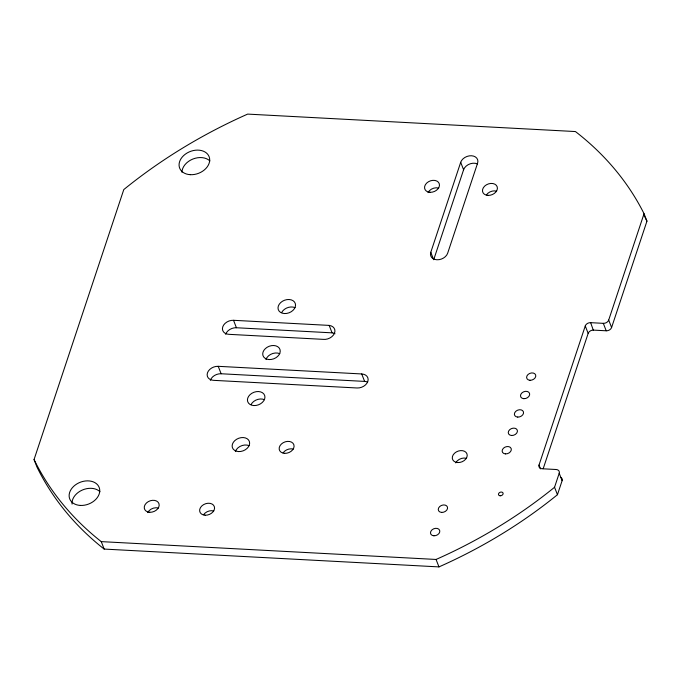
<?xml version="1.0" encoding="UTF-8"?>
<svg xmlns="http://www.w3.org/2000/svg" width="681" height="681" viewBox="0 0 681 681"><rect width="100%" height="100%" fill="white"/><g stroke="black" fill="none" stroke-linecap="round" stroke-linejoin="round"><path stroke-width="1.02" d="M561.008 477.534A4.512 3.337 -21.3 0 1 562.114 480.684L557.45 494.712A404.548 298.738 -21.3 0 1 438.964 566.898L104.159 549.073A404.548 298.738 -21.3 0 1 36.953 466.996L34.05 459.547L123.789 189.573A422.935 312.324 -21.3 0 1 247.663 114.102L575.436 131.552A407.621 301.011 -21.3 0 1 644.047 213.706L646.95 221.155L611.598 327.51A4.512 3.337 -21.3 0 1 606.209 330.787L593.27 330.106A4.512 3.337 -21.3 0 0 588.163 333.392L543.208 468.664M430.784 252.31L460.697 162.316A9.032 6.665 -21.3 0 1 471.473 155.753A9.032 6.665 -21.3 0 1 477.577 163.21L447.664 253.204A9.032 6.665 -21.3 0 1 436.896 259.767A9.032 6.665 -21.3 0 1 430.784 252.31L433.686 259.75L463.599 169.765L460.697 162.316M540.45 468.868L539.029 465.029L585.26 325.952A4.512 3.337 -21.3 0 1 590.648 322.666L603.306 323.339A4.512 3.337 -21.3 0 0 608.695 320.061L644.047 213.706M557.45 494.712L554.547 487.264L559.212 473.235A4.512 3.337 -21.3 0 0 556.156 469.507L542.085 468.758A4.512 3.337 -21.3 0 1 539.029 465.029M233.523 320.3L329.178 325.399A9.066 6.691 -21.3 0 1 334.397 333.409A9.066 6.691 -21.3 0 1 323.109 339.351L228.859 334.328A9.032 6.665 -21.3 0 1 222.747 326.863A9.032 6.665 -21.3 0 1 233.523 320.3L236.426 327.748L332.081 332.847A9.066 6.691 -21.3 0 1 335.009 333.767M218.226 366.318L361.713 373.954A9.032 6.665 -21.3 0 1 367.825 381.42A9.032 6.665 -21.3 0 1 357.057 387.983L213.562 380.339A9.032 6.665 -21.3 0 1 207.458 372.882A9.032 6.665 -21.3 0 1 218.226 366.318L221.129 373.758L364.616 381.403A9.032 6.665 -21.3 0 1 367.672 382.109M34.05 459.547A404.548 298.738 -21.3 0 0 101.256 541.625L436.061 559.45A404.548 298.738 -21.3 0 0 554.547 487.264M608.695 320.061L611.598 327.51M603.306 323.339L606.209 330.787M585.26 325.952L588.163 333.392M559.212 473.235L562.114 480.684M436.061 559.45L438.964 566.898M361.713 373.954L364.616 381.403M329.178 325.399L332.081 332.847M101.256 541.625L104.159 549.073M590.648 322.666L593.27 330.106M281.611 312.63A9.032 6.665 -21.3 0 1 295.077 307.676M486.404 194.928A7.704 5.686 -21.3 0 1 496.628 191.174M72.067 504.085A15.808 11.679 -21.3 0 1 82.18 490.107A15.808 11.679 -21.3 0 1 99.954 491.691M203.559 514.759A7.704 5.686 -21.3 0 1 213.783 510.997M265.948 359.534A9.032 6.665 -21.3 0 1 279.789 353.686M181.955 172.267A15.808 11.679 -21.3 0 1 192.774 159.082A15.808 11.679 -21.3 0 1 209.893 160.937M147.734 512.58A7.704 5.686 -21.3 0 1 158.401 508.052M225.658 334.311A9.032 6.665 -21.3 0 1 236.426 327.748M643.707 214.924A407.621 301.011 -21.3 0 1 644.95 217.248M645.35 218.031A407.621 301.011 -21.3 0 1 646.95 221.155M210.361 380.321A9.032 6.665 -21.3 0 1 221.129 373.758M463.599 169.765A9.032 6.665 -21.3 0 1 477.424 163.908M251.017 404.65A9.032 6.665 -21.3 0 1 264.492 399.696M235.354 451.563A9.032 6.665 -21.3 0 1 249.195 445.706M283.083 452.891A7.704 5.686 -21.3 0 1 293.307 449.128M428.034 192.612A7.704 5.686 -21.3 0 1 438.7 188.084M455.768 462.884A7.704 5.686 -21.3 0 1 466.434 458.347M433.908 535.785A4.81 3.55 -21.3 0 0 439.662 530.388A4.81 3.55 -21.3 0 0 431.873 529.971A4.81 3.55 -21.3 0 0 433.908 535.785M441.68 512.41A4.81 3.55 -21.3 0 0 447.434 507.013A4.81 3.55 -21.3 0 0 439.645 506.596A4.81 3.55 -21.3 0 0 441.68 512.41M511.627 435.491A4.741 3.499 -21.3 0 0 517.296 430.171A4.741 3.499 -21.3 0 0 509.626 429.762A4.741 3.499 -21.3 0 0 511.627 435.491M487.954 195.387A7.704 5.686 -21.3 0 0 497.173 186.747A7.704 5.686 -21.3 0 0 484.702 186.083A7.704 5.686 -21.3 0 0 487.954 195.387M80.358 505.43A15.808 11.679 -21.3 0 0 99.273 487.698A15.808 11.679 -21.3 0 0 73.684 486.336A15.808 11.679 -21.3 0 0 80.358 505.43M205.109 515.211A7.704 5.686 -21.3 0 0 214.328 506.57A7.704 5.686 -21.3 0 0 201.857 505.906A7.704 5.686 -21.3 0 0 205.109 515.211M284.445 313.541A9.032 6.665 -21.3 0 0 295.256 303.411A9.032 6.665 -21.3 0 0 280.632 302.628A9.032 6.665 -21.3 0 0 284.445 313.541M269.148 359.551A9.032 6.665 -21.3 0 0 279.959 349.421A9.032 6.665 -21.3 0 0 265.335 348.638A9.032 6.665 -21.3 0 0 269.148 359.551M190.305 174.685A15.808 11.679 -21.3 0 0 209.22 156.953A15.808 11.679 -21.3 0 0 183.623 155.591A15.808 11.679 -21.3 0 0 190.305 174.685M500.177 495.785A2.409 1.779 -21.3 0 0 503.055 493.087A2.409 1.779 -21.3 0 0 499.156 492.874A2.409 1.779 -21.3 0 0 500.177 495.785M149.726 512.265A7.704 5.686 -21.3 0 0 158.945 503.625A7.704 5.686 -21.3 0 0 146.475 502.961A7.704 5.686 -21.3 0 0 149.726 512.265M253.86 405.561A9.032 6.665 -21.3 0 0 264.662 395.431A9.032 6.665 -21.3 0 0 250.046 394.657A9.032 6.665 -21.3 0 0 253.86 405.561M238.563 451.571A9.032 6.665 -21.3 0 0 249.365 441.45A9.032 6.665 -21.3 0 0 234.749 440.667A9.032 6.665 -21.3 0 0 238.563 451.571M529.98 380.279A4.741 3.499 -21.3 0 0 535.649 374.959A4.741 3.499 -21.3 0 0 527.979 374.55A4.741 3.499 -21.3 0 0 529.98 380.279M523.859 398.683A4.741 3.499 -21.3 0 0 529.537 393.363A4.741 3.499 -21.3 0 0 521.859 392.954A4.741 3.499 -21.3 0 0 523.859 398.683M517.747 417.087A4.741 3.499 -21.3 0 0 523.417 411.767A4.741 3.499 -21.3 0 0 515.747 411.358A4.741 3.499 -21.3 0 0 517.747 417.087M505.506 453.895A4.741 3.499 -21.3 0 0 511.184 448.575A4.741 3.499 -21.3 0 0 503.506 448.166A4.741 3.499 -21.3 0 0 505.506 453.895M284.632 453.342A7.704 5.686 -21.3 0 0 293.851 444.702A7.704 5.686 -21.3 0 0 281.381 444.038A7.704 5.686 -21.3 0 0 284.632 453.342M430.026 192.297A7.704 5.686 -21.3 0 0 439.245 183.657A7.704 5.686 -21.3 0 0 426.774 182.993A7.704 5.686 -21.3 0 0 430.026 192.297M457.76 462.561A7.704 5.686 -21.3 0 0 466.979 453.921A7.704 5.686 -21.3 0 0 454.508 453.257A7.704 5.686 -21.3 0 0 457.76 462.561"/></g></svg>
